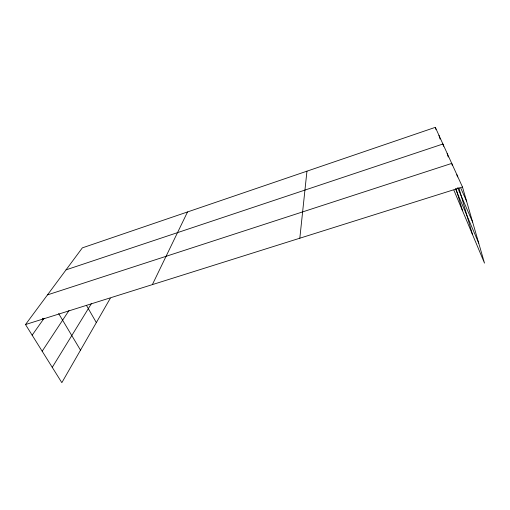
<?xml version="1.0" encoding="UTF-8"?>
<svg xmlns="http://www.w3.org/2000/svg" width="510" height="510" viewBox="0 0 510 510"><rect width="100%" height="100%" fill="white"/><g stroke="black" fill="none" stroke-linecap="round" stroke-linejoin="round"><path stroke-width="0.76" d="M299.823 238.208L306.95 171.175M152.375 284.612L187.521 211.956M110.313 298.248L61.837 382.659L25.5 324.545L82.339 247.866L435.323 127.341L462.481 187.017L484.5 263.122L453.887 190.179M52.262 367.347L91.488 303.488M42.177 351.211L68.99 310.533M32.149 335.178L44.121 318.259M66.039 269.854L442.909 144.011L443.579 146.3M47.494 294.876L451.732 163.41L452.37 165.584M25.5 324.545L462.481 187.017M42.438 318.227L43.229 319.521M58.663 313.58L80.503 350.153M86.413 305.311L96.339 322.588M460.798 188.215L466.535 201.042M457.623 187.725L472.63 222.099M455.487 188.815L478.737 243.194M435.323 127.341L435.954 129.495M456.036 188.706L462.5 210.713M438.976 135.373L440.066 139.077M458.847 187.776L472.464 234.447M447.149 153.325L448.233 157.042M456.871 174.694L457.527 176.944"/></g></svg>
